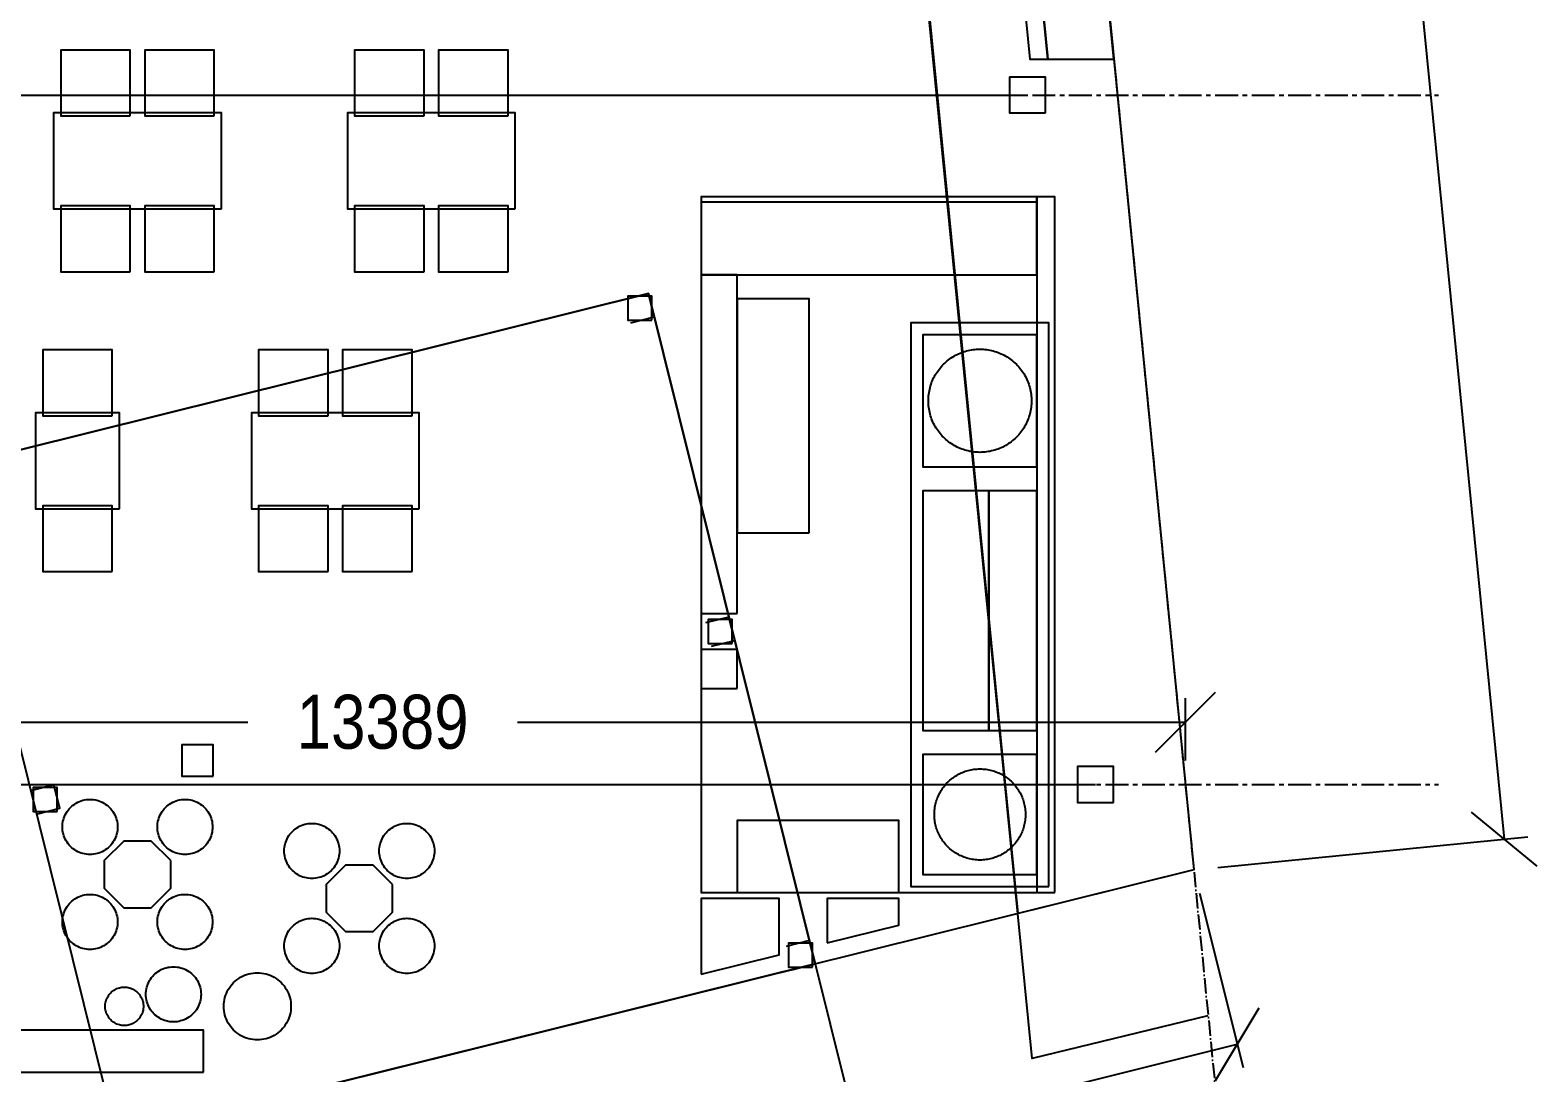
# Model space of a CAD drawing. Header units: millimetres. Extents: x -74219 to 26724, y -11313 to 45223.
# Drawn here: x 3755 to 16319, y 1695 to 10391 of the extents above; entities that cross this region are included whole.
import ezdxf

# ---------------------------------------------------------------- set-up
doc = ezdxf.new("R2010")
doc.units = ezdxf.units.MM
doc.linetypes.add('CENTER', pattern=[5.08, 3.175, -0.635, 0.635, -0.635])
doc.linetypes.add('DASHDOT', pattern=[3.556, 2.54, -0.508, 0, -0.508])
for name, color, linetype in [('SMK-CONTEXT', 8, 'CONTINUOUS'), ('SMK-DIMS', 7, 'CONTINUOUS'), ('SMK-EXIST', 30, 'CONTINUOUS'), ('SMK-GRID', 8, 'CENTER'), ('SMK-LOT', 1, 'DASHDOT'), ('SMK-R12-BBQ', 30, 'Continuous'), ('SMK-R12-FURN', 7, 'Continuous'), ('SMK-R12-PHOTO', 5, 'Continuous'), ('SMK-R12-PLANT', 3, 'Continuous'), ('SMK-R12-ROOF', 34, 'Continuous'), ('SMK-R12-STREET', 6, 'Continuous'), ('SMK-ZONE', 3, 'CONTINUOUS')]:
    doc.layers.add(name, color=color, linetype=linetype)
doc.styles.add('OpenSansCondensed-Light', font='OpenSansCondensed-Light.ttf')
doc.dimstyles.new('SMK200', dxfattribs={"dimtxt": 450, "dimasz": 300, "dimexe": 200, "dimexo": 200, "dimgap": 100, "dimtad": 1, "dimdec": 0, "dimtsz": 250, "dimcen": 2.5, "dimazin": 3, "dimtfac": 1, "dimtmove": 0, "dimatfit": 3})

# ---------------------------------------------------------------- blocks, each defined once
blk = doc.blocks.new('_OBLIQUE')
at = {"color": 0, "linetype": 'BYBLOCK'}
blk.add_line((-0.5, -0.5), (0.5, 0.5), dxfattribs=at)
blk = doc.blocks.new('*D12')
for p, q in [((0, 4300), (0, 4820)), ((13389, 4300), (13389, 4820)), ((0, 4620), (5569.5, 4620)), ((7819.5, 4620), (13389, 4620))]:
    blk.add_line(p, q)
at = {"layer": 'Defpoints'}
for p in [(0, 4620), (0, 4100), (13389, 4100)]:
    blk.add_point(p, dxfattribs=at)
at = {"layer": 'SMK-DIMS', "xscale": 500, "yscale": 500}
for p in [(0, 4620), (13389, 4620)]:
    blk.add_blockref('_OBLIQUE', p, dxfattribs=at)
at = {"layer": 'SMK-DIMS', "insert": (6694.5, 4620), "char_height": 450, "attachment_point": 5, "style": 'OpenSansCondensed-Light'}
blk.add_mtext('13389', dxfattribs=at)
blk = doc.blocks.new('*D14')
for p, q in [((9855, 41985), (12443, 42240)), ((12244, 42220), (14035, 24052)), ((14255, 21813), (16046, 3644)), ((13658, 3409), (16245, 3664))]:
    blk.add_line(p, q)
at = {"layer": 'Defpoints'}
for p in [(12244, 42220), (9656, 41965), (13459, 3389)]:
    blk.add_point(p, dxfattribs=at)
at = {"layer": 'SMK-DIMS', "xscale": 500, "yscale": 500, "rotation": -84.37057896927848}
for p in [(12244, 42220), (16046, 3644)]:
    blk.add_blockref('_OBLIQUE', p, dxfattribs=at)
at = {"layer": 'SMK-DIMS', "insert": (14145, 22932), "char_height": 450, "attachment_point": 5, "rotation": 275.6294, "style": 'OpenSansCondensed-Light'}
blk.add_mtext('38763', dxfattribs=at)
blk = doc.blocks.new('*D15')
for p, q in [((13507, 3195), (13869, 1739)), ((8099, 510), (13821, 1934)), ((195, -1456), (5916, -33)), ((-119, -194), (243, -1650))]:
    blk.add_line(p, q)
at = {"layer": 'Defpoints'}
for p in [(13459, 3389), (-168, 0), (195, -1456)]:
    blk.add_point(p, dxfattribs=at)
at = {"layer": 'SMK-DIMS', "xscale": 500, "yscale": 500, "rotation": 13.967659105858573}
for p in [(13821, 1934), (195, -1456)]:
    blk.add_blockref('_OBLIQUE', p, dxfattribs=at)
at = {"layer": 'SMK-DIMS', "insert": (7008, 239), "char_height": 450, "attachment_point": 5, "rotation": 13.9677, "style": 'OpenSansCondensed-Light'}
blk.add_mtext('14041', dxfattribs=at)

msp = doc.modelspace()

# ---------------------------------------------------------------- linework, layer by layer
at = {"layer": 'SMK-CONTEXT'}
msp.add_lwpolyline([(-1343.8, -292.6), (10301.4, 2603.9), (11691.7, -2985.7), (46.5, -5882.3)], dxfattribs=at)
at = {"layer": 'SMK-EXIST'}
for points in [[(13576.5, 2170.8), (12110.4, 1814.2), (10975.2, 13293.1), (12471.5, 13441.4)], [(3088.5, 6745.4), (8911.1, 8193.6), (10301.4, 2603.9), (4478.8, 1155.7)], [(8765.2, 7951.3), (8959.3, 7999.5), (8911.1, 8193.6), (8717, 8145.4)], [(9436.3, 5253.5), (9630.4, 5301.7), (9582.1, 5495.8), (9388, 5447.6)], [(3807.8, 3853.5), (4001.9, 3901.8), (3953.6, 4095.9), (3759.5, 4047.6)], [(10107.3, 2555.7), (10301.4, 2603.9), (10253.1, 2798), (10059, 2749.8)]]:
    msp.add_lwpolyline(points, dxfattribs=at)
at = {"layer": 'SMK-GRID', "ltscale": 60}
for p, q in [((-14100, 9850), (15500, 9850)), ((-14100, 4100), (15500, 4100))]:
    msp.add_line(p, q, dxfattribs=at)
at = {"layer": 'SMK-LOT', "ltscale": 50}
msp.add_lwpolyline([(-74219, 45222.9), (9656.2, 41965.1), (14057.3, -2684.6), (118.1, -6151.6), (-2408.5, -1837), (-5432.8, -1692.1), (-9138.8, -3360.4)], dxfattribs=at)
at = {"layer": 'SMK-R12-BBQ'}
for points in [[(12300, 3200), (12300, 9000), (9350, 9000), (9350, 3200)], [(12150, 8350), (12150, 9000), (9350, 9000), (9350, 8350)], [(12150, 8960), (12150, 9000), (9350, 9000), (9350, 8960)], [(12300, 3200), (12300, 9000), (12150, 9000), (12150, 3200)], [(9650, 5525), (9650, 8350), (9350, 8350), (9350, 5525)], [(10250, 6200), (10250, 8150), (9650, 8150), (9650, 6200)], [(12250, 3250), (12250, 7950), (11100, 7950), (11100, 3250)], [(12150, 6750), (12150, 7850), (11200, 7850), (11200, 6750)], [(12105, 7300), (12104.8, 7285.9), (12104.1, 7271.9), (12102.9, 7257.9), (12101.3, 7243.9), (12099.3, 7230), (12096.7, 7216.1), (12093.8, 7202.4), (12090.3, 7188.7), (12086.5, 7175.2), (12082.2, 7161.8), (12077.4, 7148.5), (12072.3, 7135.4), (12066.7, 7122.5), (12060.7, 7109.8), (12054.2, 7097.3), (12047.4, 7085), (12040.2, 7072.9), (12032.5, 7061.1), (12024.5, 7049.5), (12016.1, 7038.2), (12007.4, 7027.2), (11998.3, 7016.5), (11988.8, 7006.1), (11979.1, 6995.9), (11968.9, 6986.2), (11958.5, 6976.7), (11947.8, 6967.6), (11936.8, 6958.9), (11925.5, 6950.5), (11913.9, 6942.5), (11902.1, 6934.8), (11890, 6927.6), (11877.7, 6920.8), (11865.2, 6914.3), (11852.5, 6908.3), (11839.6, 6902.7), (11826.5, 6897.6), (11813.2, 6892.8), (11799.8, 6888.5), (11786.3, 6884.7), (11772.6, 6881.2), (11758.9, 6878.3), (11745, 6875.7), (11731.1, 6873.7), (11717.1, 6872.1), (11703.1, 6870.9), (11689.1, 6870.2), (11675, 6870), (11660.9, 6870.2), (11646.9, 6870.9), (11632.9, 6872.1), (11618.9, 6873.7), (11605, 6875.7), (11591.1, 6878.3), (11577.4, 6881.2), (11563.7, 6884.7), (11550.2, 6888.5), (11536.8, 6892.8), (11523.5, 6897.6), (11510.4, 6902.7), (11497.5, 6908.3), (11484.8, 6914.3), (11472.3, 6920.8), (11460, 6927.6), (11447.9, 6934.8), (11436.1, 6942.5), (11424.5, 6950.5), (11413.2, 6958.9), (11402.2, 6967.6), (11391.5, 6976.7), (11381.1, 6986.2), (11370.9, 6995.9), (11361.2, 7006.1), (11351.7, 7016.5), (11342.6, 7027.2), (11333.9, 7038.2), (11325.5, 7049.5), (11317.5, 7061.1), (11309.8, 7072.9), (11302.6, 7085), (11295.8, 7097.3), (11289.3, 7109.8), (11283.3, 7122.5), (11277.7, 7135.4), (11272.6, 7148.5), (11267.8, 7161.8), (11263.5, 7175.2), (11259.7, 7188.7), (11256.2, 7202.4), (11253.3, 7216.1), (11250.7, 7230), (11248.7, 7243.9), (11247.1, 7257.9), (11245.9, 7271.9), (11245.2, 7285.9), (11245, 7300), (11245.2, 7314.1), (11245.9, 7328.1), (11247.1, 7342.1), (11248.7, 7356.1), (11250.7, 7370), (11253.3, 7383.9), (11256.2, 7397.6), (11259.7, 7411.3), (11263.5, 7424.8), (11267.8, 7438.2), (11272.6, 7451.5), (11277.7, 7464.6), (11283.3, 7477.5), (11289.3, 7490.2), (11295.8, 7502.7), (11302.6, 7515), (11309.8, 7527.1), (11317.5, 7538.9), (11325.5, 7550.5), (11333.9, 7561.8), (11342.6, 7572.8), (11351.7, 7583.5), (11361.2, 7593.9), (11370.9, 7604.1), (11381.1, 7613.8), (11391.5, 7623.3), (11402.2, 7632.4), (11413.2, 7641.1), (11424.5, 7649.5), (11436.1, 7657.5), (11447.9, 7665.2), (11460, 7672.4), (11472.3, 7679.2), (11484.8, 7685.7), (11497.5, 7691.7), (11510.4, 7697.3), (11523.5, 7702.4), (11536.8, 7707.2), (11550.2, 7711.5), (11563.7, 7715.3), (11577.4, 7718.8), (11591.1, 7721.7), (11605, 7724.3), (11618.9, 7726.3), (11632.9, 7727.9), (11646.9, 7729.1), (11660.9, 7729.8), (11675, 7730), (11689.1, 7729.8), (11703.1, 7729.1), (11717.1, 7727.9), (11731.1, 7726.3), (11745, 7724.3), (11758.9, 7721.7), (11772.6, 7718.8), (11786.3, 7715.3), (11799.8, 7711.5), (11813.2, 7707.2), (11826.5, 7702.4), (11839.6, 7697.3), (11852.5, 7691.7), (11865.2, 7685.7), (11877.7, 7679.2), (11890, 7672.4), (11902.1, 7665.2), (11913.9, 7657.5), (11925.5, 7649.5), (11936.8, 7641.1), (11947.8, 7632.4), (11958.5, 7623.3), (11968.9, 7613.8), (11979.1, 7604.1), (11988.8, 7593.9), (11998.3, 7583.5), (12007.4, 7572.8), (12016.1, 7561.8), (12024.5, 7550.5), (12032.5, 7538.9), (12040.2, 7527.1), (12047.4, 7515), (12054.2, 7502.7), (12060.7, 7490.2), (12066.7, 7477.5), (12072.3, 7464.6), (12077.4, 7451.5), (12082.2, 7438.2), (12086.5, 7424.8), (12090.3, 7411.3), (12093.8, 7397.6), (12096.7, 7383.9), (12099.3, 7370), (12101.3, 7356.1), (12102.9, 7342.1), (12104.1, 7328.1), (12104.8, 7314.1)], [(11750, 4550), (11750, 6550), (11200, 6550), (11200, 4550)], [(12150, 4550), (12150, 6550), (11750, 6550), (11750, 4550)], [(9650, 4900), (9650, 5225), (9350, 5225), (9350, 4900)], [(12150, 3350), (12150, 4350), (11200, 4350), (11200, 3350)], [(12055, 3850), (12054.8, 3837.6), (12054.2, 3825.1), (12053.2, 3812.8), (12051.7, 3800.4), (12049.9, 3788.1), (12047.7, 3775.9), (12045.1, 3763.7), (12042.1, 3751.6), (12038.6, 3739.7), (12034.8, 3727.9), (12030.6, 3716.1), (12026.1, 3704.6), (12021.1, 3693.2), (12015.8, 3681.9), (12010.1, 3670.9), (12004.1, 3660), (11997.7, 3649.3), (11991, 3638.9), (11983.9, 3628.7), (11976.5, 3618.7), (11968.7, 3608.9), (11960.7, 3599.4), (11952.3, 3590.2), (11943.7, 3581.3), (11934.8, 3572.7), (11925.6, 3564.3), (11916.1, 3556.3), (11906.3, 3548.5), (11896.3, 3541.1), (11886.1, 3534), (11875.7, 3527.3), (11865, 3520.9), (11854.1, 3514.9), (11843.1, 3509.2), (11831.8, 3503.9), (11820.4, 3498.9), (11808.9, 3494.4), (11797.1, 3490.2), (11785.3, 3486.4), (11773.4, 3482.9), (11761.3, 3479.9), (11749.1, 3477.3), (11736.9, 3475.1), (11724.6, 3473.3), (11712.2, 3471.8), (11699.9, 3470.8), (11687.4, 3470.2), (11675, 3470), (11662.6, 3470.2), (11650.1, 3470.8), (11637.8, 3471.8), (11625.4, 3473.3), (11613.1, 3475.1), (11600.9, 3477.3), (11588.7, 3479.9), (11576.6, 3482.9), (11564.7, 3486.4), (11552.9, 3490.2), (11541.1, 3494.4), (11529.6, 3498.9), (11518.2, 3503.9), (11506.9, 3509.2), (11495.9, 3514.9), (11485, 3520.9), (11474.3, 3527.3), (11463.9, 3534), (11453.7, 3541.1), (11443.7, 3548.5), (11433.9, 3556.3), (11424.4, 3564.3), (11415.2, 3572.7), (11406.3, 3581.3), (11397.7, 3590.2), (11389.3, 3599.4), (11381.3, 3608.9), (11373.5, 3618.7), (11366.1, 3628.7), (11359, 3638.9), (11352.3, 3649.3), (11345.9, 3660), (11339.9, 3670.9), (11334.2, 3681.9), (11328.9, 3693.2), (11323.9, 3704.6), (11319.4, 3716.1), (11315.2, 3727.9), (11311.4, 3739.7), (11307.9, 3751.6), (11304.9, 3763.7), (11302.3, 3775.9), (11300.1, 3788.1), (11298.3, 3800.4), (11296.8, 3812.8), (11295.8, 3825.1), (11295.2, 3837.6), (11295, 3850), (11295.2, 3862.4), (11295.8, 3874.9), (11296.8, 3887.2), (11298.3, 3899.6), (11300.1, 3911.9), (11302.3, 3924.1), (11304.9, 3936.3), (11307.9, 3948.4), (11311.4, 3960.3), (11315.2, 3972.1), (11319.4, 3983.9), (11323.9, 3995.4), (11328.9, 4006.8), (11334.2, 4018.1), (11339.9, 4029.1), (11345.9, 4040), (11352.3, 4050.7), (11359, 4061.1), (11366.1, 4071.3), (11373.5, 4081.3), (11381.3, 4091.1), (11389.3, 4100.6), (11397.7, 4109.8), (11406.3, 4118.7), (11415.2, 4127.3), (11424.4, 4135.7), (11433.9, 4143.7), (11443.7, 4151.5), (11453.7, 4158.9), (11463.9, 4166), (11474.3, 4172.7), (11485, 4179.1), (11495.9, 4185.1), (11506.9, 4190.8), (11518.2, 4196.1), (11529.6, 4201.1), (11541.1, 4205.6), (11552.9, 4209.8), (11564.7, 4213.6), (11576.6, 4217.1), (11588.7, 4220.1), (11600.9, 4222.7), (11613.1, 4224.9), (11625.4, 4226.7), (11637.8, 4228.2), (11650.1, 4229.2), (11662.6, 4229.8), (11675, 4230), (11687.4, 4229.8), (11699.9, 4229.2), (11712.2, 4228.2), (11724.6, 4226.7), (11736.9, 4224.9), (11749.1, 4222.7), (11761.3, 4220.1), (11773.4, 4217.1), (11785.3, 4213.6), (11797.1, 4209.8), (11808.9, 4205.6), (11820.4, 4201.1), (11831.8, 4196.1), (11843.1, 4190.8), (11854.1, 4185.1), (11865, 4179.1), (11875.7, 4172.7), (11886.1, 4166), (11896.3, 4158.9), (11906.3, 4151.5), (11916.1, 4143.7), (11925.6, 4135.7), (11934.8, 4127.3), (11943.7, 4118.7), (11952.3, 4109.8), (11960.7, 4100.6), (11968.7, 4091.1), (11976.5, 4081.3), (11983.9, 4071.3), (11991, 4061.1), (11997.7, 4050.7), (12004.1, 4040), (12010.1, 4029.1), (12015.8, 4018.1), (12021.1, 4006.8), (12026.1, 3995.4), (12030.6, 3983.9), (12034.8, 3972.1), (12038.6, 3960.3), (12042.1, 3948.4), (12045.1, 3936.3), (12047.7, 3924.1), (12049.9, 3911.9), (12051.7, 3899.6), (12053.2, 3887.2), (12054.2, 3874.9), (12054.8, 3862.4)], [(11000, 3200), (11000, 3800), (9650, 3800), (9650, 3200)], [(9350, 2517.3), (10000, 2678.9), (10000, 3150), (9350, 3150)], [(10400, 2778.4), (11000, 2927.7), (11000, 3150), (10400, 3150)]]:
    msp.add_lwpolyline(points, close=True, dxfattribs=at)
at = {"layer": 'SMK-R12-EXIST'}
for points in [[(4479, 1156), (10301, 2604), (8911, 8194), (3088, 6745)], [(8938, 7972), (8938, 8172), (8738, 8172), (8738, 7972)], [(9609, 5275), (9609, 5475), (9409, 5475), (9409, 5275)], [(3981, 3875), (3981, 4075), (3781, 4075), (3781, 3875)], [(10280, 2577), (10280, 2777), (10080, 2777), (10080, 2577)]]:
    msp.add_lwpolyline(points, close=True, dxfattribs=at)
at = {"layer": 'SMK-R12-FURN'}
for points in [[(4590, 9675), (4590, 10225), (4010, 10225), (4010, 9675)], [(5290, 9675), (5290, 10225), (4710, 10225), (4710, 9675)], [(7040, 9675), (7040, 10225), (6460, 10225), (6460, 9675)], [(7740, 9675), (7740, 10225), (7160, 10225), (7160, 9675)], [(5350, 8900), (5350, 9700), (3950, 9700), (3950, 8900)], [(7800, 8900), (7800, 9700), (6400, 9700), (6400, 8900)], [(4590, 8375), (4590, 8925), (4010, 8925), (4010, 8375)], [(5290, 8375), (5290, 8925), (4710, 8925), (4710, 8375)], [(7040, 8375), (7040, 8925), (6460, 8925), (6460, 8375)], [(7740, 8375), (7740, 8925), (7160, 8925), (7160, 8375)], [(4440, 7175), (4440, 7725), (3860, 7725), (3860, 7175)], [(6240, 7175), (6240, 7725), (5660, 7725), (5660, 7175)], [(6940, 7175), (6940, 7725), (6360, 7725), (6360, 7175)], [(4500, 6400), (4500, 7200), (3800, 7200), (3800, 6400)], [(7000, 6400), (7000, 7200), (5600, 7200), (5600, 6400)], [(4440, 5875), (4440, 6425), (3860, 6425), (3860, 5875)], [(6240, 5875), (6240, 6425), (5660, 6425), (5660, 5875)], [(6940, 5875), (6940, 6425), (6360, 6425), (6360, 5875)]]:
    msp.add_lwpolyline(points, close=True, dxfattribs=at)
at = {"layer": 'SMK-R12-PHOTO'}
for points in [[(5280, 4170), (5280, 4430), (5020, 4430), (5020, 4170)], [(4484, 3746), (4483.5, 3730.9), (4482.1, 3716), (4479.6, 3701.1), (4476.2, 3686.5), (4471.8, 3672), (4466.5, 3658), (4460.3, 3644.3), (4453.2, 3631), (4445.3, 3618.2), (4436.5, 3606), (4426.9, 3594.3), (4416.7, 3583.3), (4405.7, 3573.1), (4394, 3563.5), (4381.8, 3554.7), (4369, 3546.8), (4355.7, 3539.7), (4342, 3533.5), (4328, 3528.2), (4313.5, 3523.8), (4298.9, 3520.4), (4284, 3517.9), (4269.1, 3516.5), (4254, 3516), (4239, 3516.5), (4224, 3517.9), (4209.1, 3520.4), (4194.5, 3523.8), (4180.1, 3528.2), (4166, 3533.5), (4152.3, 3539.7), (4139, 3546.8), (4126.2, 3554.7), (4114, 3563.5), (4102.4, 3573.1), (4091.4, 3583.3), (4081.1, 3594.3), (4071.5, 3606), (4062.8, 3618.2), (4054.8, 3631), (4047.7, 3644.3), (4041.5, 3658), (4036.2, 3672), (4031.9, 3686.5), (4028.4, 3701.1), (4026, 3716), (4024.5, 3730.9), (4024, 3746), (4024.5, 3761), (4026, 3776), (4028.4, 3790.9), (4031.9, 3805.5), (4036.2, 3819.9), (4041.5, 3834), (4047.7, 3847.7), (4054.8, 3861), (4062.8, 3873.8), (4071.5, 3886), (4081.1, 3897.6), (4091.4, 3908.6), (4102.4, 3918.9), (4114, 3928.5), (4126.2, 3937.2), (4139, 3945.2), (4152.3, 3952.3), (4166, 3958.5), (4180.1, 3963.8), (4194.5, 3968.1), (4209.1, 3971.6), (4224, 3974), (4239, 3975.5), (4254, 3976), (4269.1, 3975.5), (4284, 3974), (4298.9, 3971.6), (4313.5, 3968.1), (4328, 3963.8), (4342, 3958.5), (4355.7, 3952.3), (4369, 3945.2), (4381.8, 3937.2), (4394, 3928.5), (4405.7, 3918.9), (4416.7, 3908.6), (4426.9, 3897.6), (4436.5, 3886), (4445.3, 3873.8), (4453.2, 3861), (4460.3, 3847.7), (4466.5, 3834), (4471.8, 3819.9), (4476.2, 3805.5), (4479.6, 3790.9), (4482.1, 3776), (4483.5, 3761)], [(5276, 3746), (5275.5, 3730.9), (5274, 3716), (5271.6, 3701.1), (5268.1, 3686.5), (5263.8, 3672), (5258.5, 3658), (5252.3, 3644.3), (5245.2, 3631), (5237.2, 3618.2), (5228.5, 3606), (5218.9, 3594.3), (5208.6, 3583.3), (5197.6, 3573.1), (5186, 3563.5), (5173.8, 3554.7), (5161, 3546.8), (5147.7, 3539.7), (5134, 3533.5), (5119.9, 3528.2), (5105.5, 3523.8), (5090.9, 3520.4), (5076, 3517.9), (5061, 3516.5), (5046, 3516), (5030.9, 3516.5), (5016, 3517.9), (5001.1, 3520.4), (4986.5, 3523.8), (4972, 3528.2), (4958, 3533.5), (4944.3, 3539.7), (4931, 3546.8), (4918.2, 3554.7), (4906, 3563.5), (4894.3, 3573.1), (4883.3, 3583.3), (4873.1, 3594.3), (4863.5, 3606), (4854.7, 3618.2), (4846.8, 3631), (4839.7, 3644.3), (4833.5, 3658), (4828.2, 3672), (4823.8, 3686.5), (4820.4, 3701.1), (4817.9, 3716), (4816.5, 3730.9), (4816, 3746), (4816.5, 3761), (4817.9, 3776), (4820.4, 3790.9), (4823.8, 3805.5), (4828.2, 3819.9), (4833.5, 3834), (4839.7, 3847.7), (4846.8, 3861), (4854.7, 3873.8), (4863.5, 3886), (4873.1, 3897.6), (4883.3, 3908.6), (4894.3, 3918.9), (4906, 3928.5), (4918.2, 3937.2), (4931, 3945.2), (4944.3, 3952.3), (4958, 3958.5), (4972, 3963.8), (4986.5, 3968.1), (5001.1, 3971.6), (5016, 3974), (5030.9, 3975.5), (5046, 3976), (5061, 3975.5), (5076, 3974), (5090.9, 3971.6), (5105.5, 3968.1), (5119.9, 3963.8), (5134, 3958.5), (5147.7, 3952.3), (5161, 3945.2), (5173.8, 3937.2), (5186, 3928.5), (5197.6, 3918.9), (5208.6, 3908.6), (5218.9, 3897.6), (5228.5, 3886), (5237.2, 3873.8), (5245.2, 3861), (5252.3, 3847.7), (5258.5, 3834), (5263.8, 3819.9), (5268.1, 3805.5), (5271.6, 3790.9), (5274, 3776), (5275.5, 3761)], [(6334, 3546), (6333.5, 3530.9), (6332.1, 3516), (6329.6, 3501.1), (6326.2, 3486.5), (6321.8, 3472), (6316.5, 3458), (6310.3, 3444.3), (6303.2, 3431), (6295.3, 3418.2), (6286.5, 3406), (6276.9, 3394.3), (6266.7, 3383.3), (6255.7, 3373.1), (6244, 3363.5), (6231.8, 3354.7), (6219, 3346.8), (6205.7, 3339.7), (6192, 3333.5), (6178, 3328.2), (6163.5, 3323.8), (6148.9, 3320.4), (6134, 3317.9), (6119.1, 3316.5), (6104, 3316), (6089, 3316.5), (6074, 3317.9), (6059.1, 3320.4), (6044.5, 3323.8), (6030.1, 3328.2), (6016, 3333.5), (6002.3, 3339.7), (5989, 3346.8), (5976.2, 3354.7), (5964, 3363.5), (5952.4, 3373.1), (5941.4, 3383.3), (5931.1, 3394.3), (5921.5, 3406), (5912.8, 3418.2), (5904.8, 3431), (5897.7, 3444.3), (5891.5, 3458), (5886.2, 3472), (5881.9, 3486.5), (5878.4, 3501.1), (5876, 3516), (5874.5, 3530.9), (5874, 3546), (5874.5, 3561), (5876, 3576), (5878.4, 3590.9), (5881.9, 3605.5), (5886.2, 3619.9), (5891.5, 3634), (5897.7, 3647.7), (5904.8, 3661), (5912.8, 3673.8), (5921.5, 3686), (5931.1, 3697.6), (5941.4, 3708.6), (5952.4, 3718.9), (5964, 3728.5), (5976.2, 3737.2), (5989, 3745.2), (6002.3, 3752.3), (6016, 3758.5), (6030.1, 3763.8), (6044.5, 3768.1), (6059.1, 3771.6), (6074, 3774), (6089, 3775.5), (6104, 3776), (6119.1, 3775.5), (6134, 3774), (6148.9, 3771.6), (6163.5, 3768.1), (6178, 3763.8), (6192, 3758.5), (6205.7, 3752.3), (6219, 3745.2), (6231.8, 3737.2), (6244, 3728.5), (6255.7, 3718.9), (6266.7, 3708.6), (6276.9, 3697.6), (6286.5, 3686), (6295.3, 3673.8), (6303.2, 3661), (6310.3, 3647.7), (6316.5, 3634), (6321.8, 3619.9), (6326.2, 3605.5), (6329.6, 3590.9), (6332.1, 3576), (6333.5, 3561)], [(7126, 3546), (7125.5, 3530.9), (7124, 3516), (7121.6, 3501.1), (7118.1, 3486.5), (7113.8, 3472), (7108.5, 3458), (7102.3, 3444.3), (7095.2, 3431), (7087.2, 3418.2), (7078.5, 3406), (7068.9, 3394.3), (7058.6, 3383.3), (7047.6, 3373.1), (7036, 3363.5), (7023.8, 3354.7), (7011, 3346.8), (6997.7, 3339.7), (6984, 3333.5), (6969.9, 3328.2), (6955.5, 3323.8), (6940.9, 3320.4), (6926, 3317.9), (6911, 3316.5), (6896, 3316), (6880.9, 3316.5), (6866, 3317.9), (6851.1, 3320.4), (6836.5, 3323.8), (6822, 3328.2), (6808, 3333.5), (6794.3, 3339.7), (6781, 3346.8), (6768.2, 3354.7), (6756, 3363.5), (6744.3, 3373.1), (6733.3, 3383.3), (6723.1, 3394.3), (6713.5, 3406), (6704.7, 3418.2), (6696.8, 3431), (6689.7, 3444.3), (6683.5, 3458), (6678.2, 3472), (6673.8, 3486.5), (6670.4, 3501.1), (6667.9, 3516), (6666.5, 3530.9), (6666, 3546), (6666.5, 3561), (6667.9, 3576), (6670.4, 3590.9), (6673.8, 3605.5), (6678.2, 3619.9), (6683.5, 3634), (6689.7, 3647.7), (6696.8, 3661), (6704.7, 3673.8), (6713.5, 3686), (6723.1, 3697.6), (6733.3, 3708.6), (6744.3, 3718.9), (6756, 3728.5), (6768.2, 3737.2), (6781, 3745.2), (6794.3, 3752.3), (6808, 3758.5), (6822, 3763.8), (6836.5, 3768.1), (6851.1, 3771.6), (6866, 3774), (6880.9, 3775.5), (6896, 3776), (6911, 3775.5), (6926, 3774), (6940.9, 3771.6), (6955.5, 3768.1), (6969.9, 3763.8), (6984, 3758.5), (6997.7, 3752.3), (7011, 3745.2), (7023.8, 3737.2), (7036, 3728.5), (7047.6, 3718.9), (7058.6, 3708.6), (7068.9, 3697.6), (7078.5, 3686), (7087.2, 3673.8), (7095.2, 3661), (7102.3, 3647.7), (7108.5, 3634), (7113.8, 3619.9), (7118.1, 3605.5), (7121.6, 3590.9), (7124, 3576), (7125.5, 3561)], [(4927.2, 3464.8), (4764.8, 3627.2), (4535.2, 3627.2), (4372.8, 3464.8), (4372.8, 3235.2), (4535.2, 3072.8), (4764.8, 3072.8), (4927.2, 3235.2)], [(6777.2, 3264.8), (6614.8, 3427.2), (6385.2, 3427.2), (6222.8, 3264.8), (6222.8, 3035.2), (6385.2, 2872.8), (6614.8, 2872.8), (6777.2, 3035.2)], [(4484, 2954), (4483.5, 2939), (4482.1, 2924), (4479.6, 2909.1), (4476.2, 2894.5), (4471.8, 2880.1), (4466.5, 2866), (4460.3, 2852.3), (4453.2, 2839), (4445.3, 2826.2), (4436.5, 2814), (4426.9, 2802.4), (4416.7, 2791.4), (4405.7, 2781.1), (4394, 2771.5), (4381.8, 2762.8), (4369, 2754.8), (4355.7, 2747.7), (4342, 2741.5), (4328, 2736.2), (4313.5, 2731.9), (4298.9, 2728.4), (4284, 2726), (4269.1, 2724.5), (4254, 2724), (4239, 2724.5), (4224, 2726), (4209.1, 2728.4), (4194.5, 2731.9), (4180.1, 2736.2), (4166, 2741.5), (4152.3, 2747.7), (4139, 2754.8), (4126.2, 2762.8), (4114, 2771.5), (4102.4, 2781.1), (4091.4, 2791.4), (4081.1, 2802.4), (4071.5, 2814), (4062.8, 2826.2), (4054.8, 2839), (4047.7, 2852.3), (4041.5, 2866), (4036.2, 2880.1), (4031.9, 2894.5), (4028.4, 2909.1), (4026, 2924), (4024.5, 2939), (4024, 2954), (4024.5, 2969.1), (4026, 2984), (4028.4, 2998.9), (4031.9, 3013.5), (4036.2, 3028), (4041.5, 3042), (4047.7, 3055.7), (4054.8, 3069), (4062.8, 3081.8), (4071.5, 3094), (4081.1, 3105.7), (4091.4, 3116.7), (4102.4, 3126.9), (4114, 3136.5), (4126.2, 3145.3), (4139, 3153.2), (4152.3, 3160.3), (4166, 3166.5), (4180.1, 3171.8), (4194.5, 3176.2), (4209.1, 3179.6), (4224, 3182.1), (4239, 3183.5), (4254, 3184), (4269.1, 3183.5), (4284, 3182.1), (4298.9, 3179.6), (4313.5, 3176.2), (4328, 3171.8), (4342, 3166.5), (4355.7, 3160.3), (4369, 3153.2), (4381.8, 3145.3), (4394, 3136.5), (4405.7, 3126.9), (4416.7, 3116.7), (4426.9, 3105.7), (4436.5, 3094), (4445.3, 3081.8), (4453.2, 3069), (4460.3, 3055.7), (4466.5, 3042), (4471.8, 3028), (4476.2, 3013.5), (4479.6, 2998.9), (4482.1, 2984), (4483.5, 2969.1)], [(5276, 2954), (5275.5, 2939), (5274, 2924), (5271.6, 2909.1), (5268.1, 2894.5), (5263.8, 2880.1), (5258.5, 2866), (5252.3, 2852.3), (5245.2, 2839), (5237.2, 2826.2), (5228.5, 2814), (5218.9, 2802.4), (5208.6, 2791.4), (5197.6, 2781.1), (5186, 2771.5), (5173.8, 2762.8), (5161, 2754.8), (5147.7, 2747.7), (5134, 2741.5), (5119.9, 2736.2), (5105.5, 2731.9), (5090.9, 2728.4), (5076, 2726), (5061, 2724.5), (5046, 2724), (5030.9, 2724.5), (5016, 2726), (5001.1, 2728.4), (4986.5, 2731.9), (4972, 2736.2), (4958, 2741.5), (4944.3, 2747.7), (4931, 2754.8), (4918.2, 2762.8), (4906, 2771.5), (4894.3, 2781.1), (4883.3, 2791.4), (4873.1, 2802.4), (4863.5, 2814), (4854.7, 2826.2), (4846.8, 2839), (4839.7, 2852.3), (4833.5, 2866), (4828.2, 2880.1), (4823.8, 2894.5), (4820.4, 2909.1), (4817.9, 2924), (4816.5, 2939), (4816, 2954), (4816.5, 2969.1), (4817.9, 2984), (4820.4, 2998.9), (4823.8, 3013.5), (4828.2, 3028), (4833.5, 3042), (4839.7, 3055.7), (4846.8, 3069), (4854.7, 3081.8), (4863.5, 3094), (4873.1, 3105.7), (4883.3, 3116.7), (4894.3, 3126.9), (4906, 3136.5), (4918.2, 3145.3), (4931, 3153.2), (4944.3, 3160.3), (4958, 3166.5), (4972, 3171.8), (4986.5, 3176.2), (5001.1, 3179.6), (5016, 3182.1), (5030.9, 3183.5), (5046, 3184), (5061, 3183.5), (5076, 3182.1), (5090.9, 3179.6), (5105.5, 3176.2), (5119.9, 3171.8), (5134, 3166.5), (5147.7, 3160.3), (5161, 3153.2), (5173.8, 3145.3), (5186, 3136.5), (5197.6, 3126.9), (5208.6, 3116.7), (5218.9, 3105.7), (5228.5, 3094), (5237.2, 3081.8), (5245.2, 3069), (5252.3, 3055.7), (5258.5, 3042), (5263.8, 3028), (5268.1, 3013.5), (5271.6, 2998.9), (5274, 2984), (5275.5, 2969.1)], [(6334, 2754), (6333.5, 2739), (6332.1, 2724), (6329.6, 2709.1), (6326.2, 2694.5), (6321.8, 2680.1), (6316.5, 2666), (6310.3, 2652.3), (6303.2, 2639), (6295.3, 2626.2), (6286.5, 2614), (6276.9, 2602.4), (6266.7, 2591.4), (6255.7, 2581.1), (6244, 2571.5), (6231.8, 2562.8), (6219, 2554.8), (6205.7, 2547.7), (6192, 2541.5), (6178, 2536.2), (6163.5, 2531.9), (6148.9, 2528.4), (6134, 2526), (6119.1, 2524.5), (6104, 2524), (6089, 2524.5), (6074, 2526), (6059.1, 2528.4), (6044.5, 2531.9), (6030.1, 2536.2), (6016, 2541.5), (6002.3, 2547.7), (5989, 2554.8), (5976.2, 2562.8), (5964, 2571.5), (5952.4, 2581.1), (5941.4, 2591.4), (5931.1, 2602.4), (5921.5, 2614), (5912.8, 2626.2), (5904.8, 2639), (5897.7, 2652.3), (5891.5, 2666), (5886.2, 2680.1), (5881.9, 2694.5), (5878.4, 2709.1), (5876, 2724), (5874.5, 2739), (5874, 2754), (5874.5, 2769.1), (5876, 2784), (5878.4, 2798.9), (5881.9, 2813.5), (5886.2, 2828), (5891.5, 2842), (5897.7, 2855.7), (5904.8, 2869), (5912.8, 2881.8), (5921.5, 2894), (5931.1, 2905.7), (5941.4, 2916.7), (5952.4, 2926.9), (5964, 2936.5), (5976.2, 2945.3), (5989, 2953.2), (6002.3, 2960.3), (6016, 2966.5), (6030.1, 2971.8), (6044.5, 2976.2), (6059.1, 2979.6), (6074, 2982.1), (6089, 2983.5), (6104, 2984), (6119.1, 2983.5), (6134, 2982.1), (6148.9, 2979.6), (6163.5, 2976.2), (6178, 2971.8), (6192, 2966.5), (6205.7, 2960.3), (6219, 2953.2), (6231.8, 2945.3), (6244, 2936.5), (6255.7, 2926.9), (6266.7, 2916.7), (6276.9, 2905.7), (6286.5, 2894), (6295.3, 2881.8), (6303.2, 2869), (6310.3, 2855.7), (6316.5, 2842), (6321.8, 2828), (6326.2, 2813.5), (6329.6, 2798.9), (6332.1, 2784), (6333.5, 2769.1)], [(7126, 2754), (7125.5, 2739), (7124, 2724), (7121.6, 2709.1), (7118.1, 2694.5), (7113.8, 2680.1), (7108.5, 2666), (7102.3, 2652.3), (7095.2, 2639), (7087.2, 2626.2), (7078.5, 2614), (7068.9, 2602.4), (7058.6, 2591.4), (7047.6, 2581.1), (7036, 2571.5), (7023.8, 2562.8), (7011, 2554.8), (6997.7, 2547.7), (6984, 2541.5), (6969.9, 2536.2), (6955.5, 2531.9), (6940.9, 2528.4), (6926, 2526), (6911, 2524.5), (6896, 2524), (6880.9, 2524.5), (6866, 2526), (6851.1, 2528.4), (6836.5, 2531.9), (6822, 2536.2), (6808, 2541.5), (6794.3, 2547.7), (6781, 2554.8), (6768.2, 2562.8), (6756, 2571.5), (6744.3, 2581.1), (6733.3, 2591.4), (6723.1, 2602.4), (6713.5, 2614), (6704.7, 2626.2), (6696.8, 2639), (6689.7, 2652.3), (6683.5, 2666), (6678.2, 2680.1), (6673.8, 2694.5), (6670.4, 2709.1), (6667.9, 2724), (6666.5, 2739), (6666, 2754), (6666.5, 2769.1), (6667.9, 2784), (6670.4, 2798.9), (6673.8, 2813.5), (6678.2, 2828), (6683.5, 2842), (6689.7, 2855.7), (6696.8, 2869), (6704.7, 2881.8), (6713.5, 2894), (6723.1, 2905.7), (6733.3, 2916.7), (6744.3, 2926.9), (6756, 2936.5), (6768.2, 2945.3), (6781, 2953.2), (6794.3, 2960.3), (6808, 2966.5), (6822, 2971.8), (6836.5, 2976.2), (6851.1, 2979.6), (6866, 2982.1), (6880.9, 2983.5), (6896, 2984), (6911, 2983.5), (6926, 2982.1), (6940.9, 2979.6), (6955.5, 2976.2), (6969.9, 2971.8), (6984, 2966.5), (6997.7, 2960.3), (7011, 2953.2), (7023.8, 2945.3), (7036, 2936.5), (7047.6, 2926.9), (7058.6, 2916.7), (7068.9, 2905.7), (7078.5, 2894), (7087.2, 2881.8), (7095.2, 2869), (7102.3, 2855.7), (7108.5, 2842), (7113.8, 2828), (7118.1, 2813.5), (7121.6, 2798.9), (7124, 2784), (7125.5, 2769.1)], [(5180, 2350), (5179.5, 2335), (5178, 2320), (5175.6, 2305.1), (5172.2, 2290.5), (5167.8, 2276.1), (5162.5, 2262), (5156.3, 2248.3), (5149.2, 2235), (5141.2, 2222.2), (5132.5, 2210), (5122.9, 2198.4), (5112.6, 2187.4), (5101.6, 2177.1), (5090, 2167.5), (5077.8, 2158.8), (5065, 2150.8), (5051.7, 2143.7), (5038, 2137.5), (5023.9, 2132.2), (5009.5, 2127.8), (4994.9, 2124.4), (4980, 2122), (4965, 2120.5), (4950, 2120), (4935, 2120.5), (4920, 2122), (4905.1, 2124.4), (4890.5, 2127.8), (4876.1, 2132.2), (4862, 2137.5), (4848.3, 2143.7), (4835, 2150.8), (4822.2, 2158.8), (4810, 2167.5), (4798.4, 2177.1), (4787.4, 2187.4), (4777.1, 2198.4), (4767.5, 2210), (4758.8, 2222.2), (4750.8, 2235), (4743.7, 2248.3), (4737.5, 2262), (4732.2, 2276.1), (4727.8, 2290.5), (4724.4, 2305.1), (4722, 2320), (4720.5, 2335), (4720, 2350), (4720.5, 2365), (4722, 2380), (4724.4, 2394.9), (4727.8, 2409.5), (4732.2, 2423.9), (4737.5, 2438), (4743.7, 2451.7), (4750.8, 2465), (4758.8, 2477.8), (4767.5, 2490), (4777.1, 2501.6), (4787.4, 2512.6), (4798.4, 2522.9), (4810, 2532.5), (4822.2, 2541.2), (4835, 2549.2), (4848.3, 2556.3), (4862, 2562.5), (4876.1, 2567.8), (4890.5, 2572.2), (4905.1, 2575.6), (4920, 2578), (4935, 2579.5), (4950, 2580), (4965, 2579.5), (4980, 2578), (4994.9, 2575.6), (5009.5, 2572.2), (5023.9, 2567.8), (5038, 2562.5), (5051.7, 2556.3), (5065, 2549.2), (5077.8, 2541.2), (5090, 2532.5), (5101.6, 2522.9), (5112.6, 2512.6), (5122.9, 2501.6), (5132.5, 2490), (5141.2, 2477.8), (5149.2, 2465), (5156.3, 2451.7), (5162.5, 2438), (5167.8, 2423.9), (5172.2, 2409.5), (5175.6, 2394.9), (5178, 2380), (5179.5, 2365)], [(4700, 2250), (4699.7, 2239.5), (4698.6, 2229.1), (4696.9, 2218.8), (4694.5, 2208.6), (4691.5, 2198.6), (4687.8, 2188.8), (4683.5, 2179.2), (4678.6, 2170), (4673, 2161.1), (4666.9, 2152.6), (4660.3, 2144.5), (4653.1, 2136.9), (4645.5, 2129.7), (4637.4, 2123.1), (4628.9, 2117), (4620, 2111.4), (4610.8, 2106.5), (4601.2, 2102.2), (4591.4, 2098.5), (4581.4, 2095.5), (4571.2, 2093.1), (4560.9, 2091.4), (4550.5, 2090.3), (4540, 2090), (4529.5, 2090.3), (4519.1, 2091.4), (4508.8, 2093.1), (4498.6, 2095.5), (4488.6, 2098.5), (4478.8, 2102.2), (4469.2, 2106.5), (4460, 2111.4), (4451.1, 2117), (4442.6, 2123.1), (4434.5, 2129.7), (4426.9, 2136.9), (4419.7, 2144.5), (4413.1, 2152.6), (4407, 2161.1), (4401.4, 2170), (4396.5, 2179.2), (4392.2, 2188.8), (4388.5, 2198.6), (4385.5, 2208.6), (4383.1, 2218.8), (4381.4, 2229.1), (4380.3, 2239.5), (4380, 2250), (4380.3, 2260.5), (4381.4, 2270.9), (4383.1, 2281.2), (4385.5, 2291.4), (4388.5, 2301.4), (4392.2, 2311.2), (4396.5, 2320.8), (4401.4, 2330), (4407, 2338.9), (4413.1, 2347.4), (4419.7, 2355.5), (4426.9, 2363.1), (4434.5, 2370.3), (4442.6, 2376.9), (4451.1, 2383), (4460, 2388.6), (4469.2, 2393.5), (4478.8, 2397.8), (4488.6, 2401.5), (4498.6, 2404.5), (4508.8, 2406.9), (4519.1, 2408.6), (4529.5, 2409.7), (4540, 2410), (4550.5, 2409.7), (4560.9, 2408.6), (4571.2, 2406.9), (4581.4, 2404.5), (4591.4, 2401.5), (4601.2, 2397.8), (4610.8, 2393.5), (4620, 2388.6), (4628.9, 2383), (4637.4, 2376.9), (4645.5, 2370.3), (4653.1, 2363.1), (4660.3, 2355.5), (4666.9, 2347.4), (4673, 2338.9), (4678.6, 2330), (4683.5, 2320.8), (4687.8, 2311.2), (4691.5, 2301.4), (4694.5, 2291.4), (4696.9, 2281.2), (4698.6, 2270.9), (4699.7, 2260.5)], [(5200, 1700), (5200, 2050), (1400, 2050), (1400, 1700)]]:
    msp.add_lwpolyline(points, close=True, dxfattribs=at)
at = {"layer": 'SMK-R12-PLANT'}
msp.add_lwpolyline([(11880.3, 12300), (12092.2, 10150), (12242.2, 10150), (12792.2, 10150), (13458.6, 3389.2), (11994.5, 3025), (10828.9, 14850)], dxfattribs=at)
msp.add_lwpolyline([(5930, 2250), (5929.4, 2231.7), (5927.6, 2213.5), (5924.6, 2195.4), (5920.5, 2177.5), (5915.1, 2160), (5908.7, 2142.8), (5901.1, 2126.2), (5892.5, 2110), (5882.8, 2094.4), (5872.1, 2079.5), (5860.5, 2065.4), (5848, 2052), (5834.6, 2039.5), (5820.5, 2027.9), (5805.6, 2017.2), (5790, 2007.5), (5773.8, 1998.9), (5757.2, 1991.3), (5740, 1984.9), (5722.5, 1979.5), (5704.6, 1975.4), (5686.5, 1972.4), (5668.3, 1970.6), (5650, 1970), (5631.7, 1970.6), (5613.5, 1972.4), (5595.4, 1975.4), (5577.5, 1979.5), (5560, 1984.9), (5542.8, 1991.3), (5526.2, 1998.9), (5510, 2007.5), (5494.4, 2017.2), (5479.5, 2027.9), (5465.4, 2039.5), (5452, 2052), (5439.5, 2065.4), (5427.9, 2079.5), (5417.2, 2094.4), (5407.5, 2110), (5398.9, 2126.2), (5391.3, 2142.8), (5384.9, 2160), (5379.5, 2177.5), (5375.4, 2195.4), (5372.4, 2213.5), (5370.6, 2231.7), (5370, 2250), (5370.6, 2268.3), (5372.4, 2286.5), (5375.4, 2304.6), (5379.5, 2322.5), (5384.9, 2340), (5391.3, 2357.2), (5398.9, 2373.8), (5407.5, 2390), (5417.2, 2405.6), (5427.9, 2420.5), (5439.5, 2434.6), (5452, 2448), (5465.4, 2460.5), (5479.5, 2472.1), (5494.4, 2482.8), (5510, 2492.5), (5526.2, 2501.1), (5542.8, 2508.7), (5560, 2515.1), (5577.5, 2520.5), (5595.4, 2524.6), (5613.5, 2527.6), (5631.7, 2529.4), (5650, 2530), (5668.3, 2529.4), (5686.5, 2527.6), (5704.6, 2524.6), (5722.5, 2520.5), (5740, 2515.1), (5757.2, 2508.7), (5773.8, 2501.1), (5790, 2492.5), (5805.6, 2482.8), (5820.5, 2472.1), (5834.6, 2460.5), (5848, 2448), (5860.5, 2434.6), (5872.1, 2420.5), (5882.8, 2405.6), (5892.5, 2390), (5901.1, 2373.8), (5908.7, 2357.2), (5915.1, 2340), (5920.5, 2322.5), (5924.6, 2304.6), (5927.6, 2286.5), (5929.4, 2268.3)], close=True, dxfattribs=at)
at = {"layer": 'SMK-R12-ROOF'}
for p, q in [((0, 9850), (12071.8, 9850)), ((0, 4100), (12638.5, 4100))]:
    msp.add_line(p, q, dxfattribs=at)
for points in [[(12221.8, 9700), (12221.8, 10000), (11921.8, 10000), (11921.8, 9700)], [(12788.5, 3950), (12788.5, 4250), (12488.5, 4250), (12488.5, 3950)]]:
    msp.add_lwpolyline(points, close=True, dxfattribs=at)
at = {"layer": 'SMK-R12-STREET'}
for points in [[(12092.2, 10150), (12242.2, 10150), (12030.3, 12300), (11880.3, 12300)], [(12242.2, 10150), (12792.2, 10150), (12580.3, 12300), (12030.3, 12300)]]:
    msp.add_lwpolyline(points, close=True, dxfattribs=at)
at = {"layer": 'SMK-ZONE'}
msp.add_lwpolyline([(0, 42340.2), (9656.2, 41965.1), (13458.6, 3389.2), (-167.5, 0), (-7250, 0), (-7250, 4100), (0, 4100)], close=True, dxfattribs=at)

# ---------------------------------------------------------------- dimensions: what is measured, and where the dimension line sits
at = {"layer": 'SMK-DIMS'}
for base, p1, angle, picture, middle in [((12243.7, 42220.1), (9656.2, 41965.1), 275.62942, '*D14', (14144.9, 22932.2)), ((194.6, -1455.6), (-167.5, 0), 13.96766, '*D15', (7007.6, 239))]:
    dim = msp.add_linear_dim(base=base, p1=p1, p2=(13458.6, 3389.2), angle=angle, dimstyle='SMK200', dxfattribs=at)
    dim.commit()
    dim.dimension.update_dxf_attribs({"geometry": picture, "text_midpoint": middle})
dim = msp.add_linear_dim(base=(0, 4620), p1=(0, 4100), p2=(13389, 4100), dimstyle='SMK200', dxfattribs=at)
dim.commit()
dim.dimension.update_dxf_attribs({"geometry": '*D12', "text_midpoint": (6694.5, 4620)})

doc.saveas('drawing.dxf')
